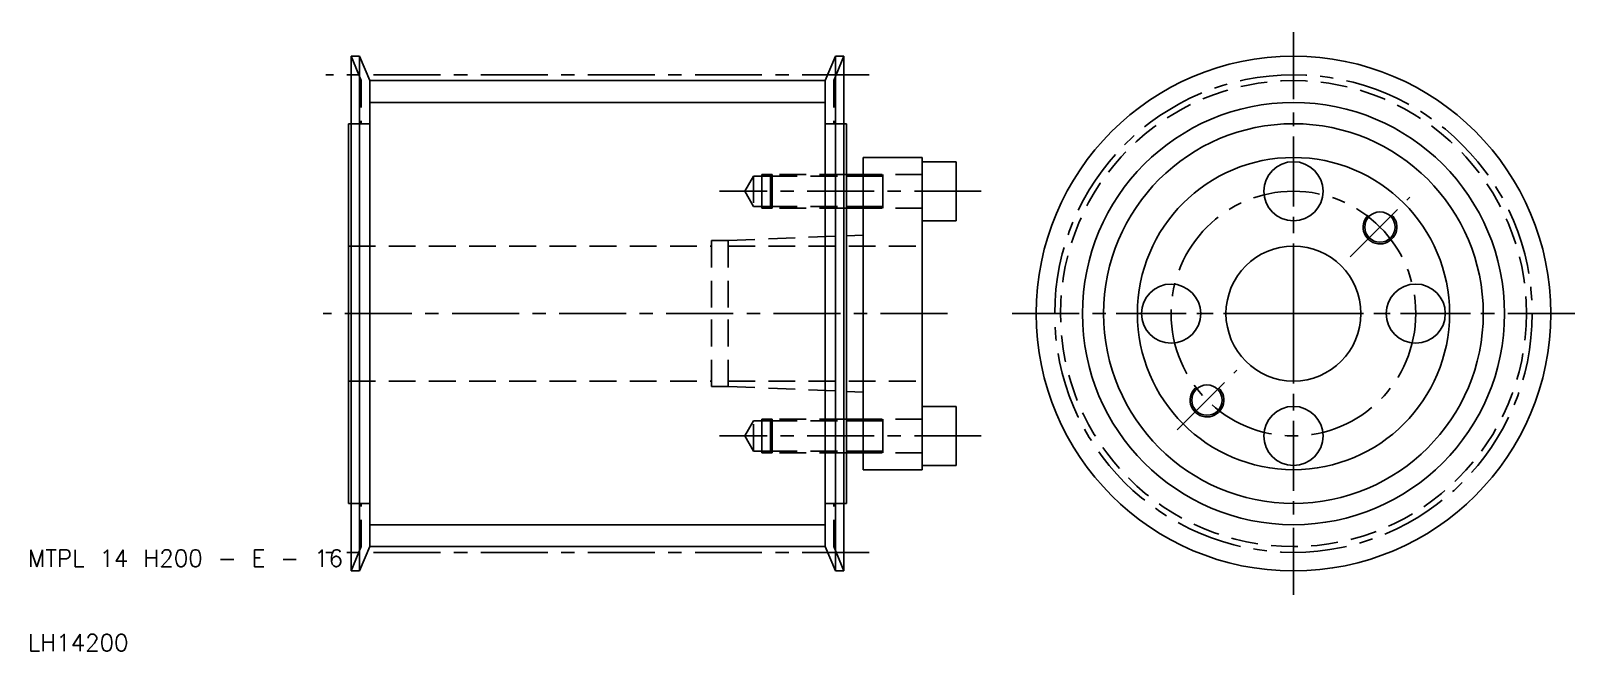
# Model space of a CAD drawing. Extents: x 10 to 194, y 10 to 83.
import ezdxf

# ---------------------------------------------------------------- set-up
doc = ezdxf.new("R2010")
doc.units = 0
doc.header["$LTSCALE"] = 0.25
doc.linetypes.add('CENTER', pattern=[50.8, 31.75, -6.35, 6.35, -6.35])
doc.linetypes.add('DASHED', pattern=[19.05, 12.7, -6.35])
doc.layers.get('0').update_dxf_attribs({"linetype": 'CONTINUOUS'})
doc.layers.add('CENTER', color=1, linetype='CENTER')
doc.styles.get("Standard").update_dxf_attribs({"font": 'txt.shx'})

msp = doc.modelspace()

# ---------------------------------------------------------------- linework, layer by layer
at = {"color": 3, "linetype": 'DASHED'}
for p, q in [((49.5, 77.61), (48.3, 80.5)), ((105.5, 77.61), (106.7, 80.5)), ((49.5, 77.61), (49.5, 72.5)), ((105.5, 77.61), (105.5, 72.5)), ((50.5, 72.5), (48.3, 72.5)), ((104.5, 72.5), (106.7, 72.5)), ((96, 66.3), (94.96077, 64.5)), ((98, 66.3), (96, 66.3)), ((96, 66.3), (96, 62.7)), ((98.2, 66.5), (97, 66.5)), ((97, 66.5), (97, 64.5)), ((98.2, 66.5), (98, 66.3)), ((98, 66.3), (107, 66.3)), ((98, 66.3), (98, 64.5)), ((107, 66.5), (98.2, 66.5)), ((98.2, 66.5), (98.2, 64.5)), ((116, 66.5), (109, 66.5)), ((109, 66.3), (111.333333, 66.3)), ((111.333333, 66.5), (111.333333, 64.5)), ((96, 62.7), (94.96077, 64.5)), ((97, 62.5), (97, 64.5)), ((98, 62.7), (98, 64.5)), ((98.2, 62.5), (98.2, 64.5)), ((111.333333, 62.5), (111.333333, 64.5)), ((98, 62.7), (96, 62.7)), ((98.2, 62.5), (97, 62.5)), ((98, 62.7), (107, 62.7)), ((98.2, 62.5), (98, 62.7)), ((107, 62.5), (98.2, 62.5)), ((109, 62.7), (111.333333, 62.7)), ((116, 62.5), (109, 62.5)), ((91, 58.65), (91, 50)), ((91, 58.65), (93, 58.65)), ((93, 58.65), (107, 59.21875)), ((93, 58.65), (93, 50)), ((48, 58), (91, 58)), ((93, 58), (116, 58)), ((91, 41.35), (91, 50)), ((93, 41.35), (93, 50)), ((48, 42), (91, 42)), ((91, 41.35), (93, 41.35)), ((93, 42), (116, 42)), ((93, 41.35), (107, 40.78125)), ((96, 37.3), (94.96077, 35.5)), ((96, 33.7), (96, 37.3)), ((98, 37.3), (96, 37.3)), ((98.2, 37.5), (97, 37.5)), ((97, 37.5), (97, 35.5)), ((98.2, 37.5), (98, 37.3)), ((98, 37.3), (107, 37.3)), ((98, 37.3), (98, 35.5)), ((107, 37.5), (98.2, 37.5)), ((98.2, 37.5), (98.2, 35.5)), ((116, 37.5), (109, 37.5)), ((109, 37.3), (111.333333, 37.3)), ((111.333333, 37.5), (111.333333, 35.5)), ((96, 33.7), (94.96077, 35.5)), ((97, 33.5), (97, 35.5)), ((98, 33.7), (98, 35.5)), ((98.2, 33.5), (98.2, 35.5)), ((111.333333, 33.5), (111.333333, 35.5)), ((98, 33.7), (96, 33.7)), ((98.2, 33.5), (97, 33.5)), ((98, 33.7), (107, 33.7)), ((98.2, 33.5), (98, 33.7)), ((107, 33.5), (98.2, 33.5)), ((109, 33.7), (111.333333, 33.7)), ((116, 33.5), (109, 33.5)), ((50.5, 27.5), (48.3, 27.5)), ((49.5, 22.39), (49.5, 27.5)), ((104.5, 27.5), (106.7, 27.5)), ((105.5, 22.39), (105.5, 27.5)), ((49.5, 22.39), (48.3, 19.5)), ((105.5, 22.39), (106.7, 19.5))]:
    msp.add_line(p, q, dxfattribs=at)
for p, q in [((48.3, 80.5), (48.3, 72.5)), ((49.3, 80.5), (48.3, 80.5)), ((49.3, 80.5), (49.3, 19.5)), ((50.5, 77.61), (49.3, 80.5)), ((104.5, 77.61), (105.7, 80.5)), ((105.7, 80.5), (105.7, 19.5)), ((105.7, 80.5), (106.7, 80.5)), ((106.7, 80.5), (106.7, 72.5)), ((104.5, 77.61), (50.5, 77.61)), ((50.5, 77.61), (50.5, 72.5)), ((104.5, 77.61), (104.5, 72.5)), ((48, 72.5), (48, 50)), ((48.3, 72.5), (48, 72.5)), ((48.3, 72.5), (48.3, 50)), ((50.5, 72.5), (50.5, 27.5)), ((104.5, 72.5), (104.5, 27.5)), ((106.7, 72.5), (106.7, 50)), ((106.7, 72.5), (107, 72.5)), ((107, 72.5), (107, 66.5)), ((109, 68.5), (116, 68.5)), ((109, 68.5), (109, 66.5)), ((116, 68.5), (116, 68)), ((116, 68), (116, 61)), ((116, 68), (120, 68)), ((120, 68), (120, 64.5)), ((109, 66.5), (107, 66.5)), ((107, 66.5), (107, 62.5)), ((109, 66.5), (109, 62.5)), ((120, 61), (120, 64.5)), ((107, 62.5), (107, 59.21875)), ((109, 62.5), (107, 62.5)), ((109, 62.5), (109, 59.3)), ((116, 61), (116, 50)), ((116, 61), (120, 61)), ((109, 59.3), (107, 59.21875)), ((107, 59.21875), (107, 50)), ((109, 59.3), (109, 50)), ((48, 27.5), (48, 50)), ((48.3, 27.5), (48.3, 50)), ((106.7, 27.5), (106.7, 50)), ((107, 40.78125), (107, 50)), ((109, 40.7), (109, 50)), ((116, 39), (116, 50)), ((107, 37.5), (107, 40.78125)), ((109, 40.7), (107, 40.78125)), ((109, 37.5), (109, 40.7)), ((116, 32), (116, 39)), ((116, 39), (120, 39)), ((120, 39), (120, 35.5)), ((109, 37.5), (107, 37.5)), ((107, 33.5), (107, 37.5)), ((109, 33.5), (109, 37.5)), ((120, 32), (120, 35.5)), ((107, 27.5), (107, 33.5)), ((109, 33.5), (107, 33.5)), ((109, 31.5), (109, 33.5)), ((109, 31.5), (116, 31.5)), ((116, 32), (120, 32)), ((116, 31.5), (116, 32)), ((48.3, 27.5), (48, 27.5)), ((48.3, 19.5), (48.3, 27.5)), ((50.5, 22.39), (50.5, 27.5)), ((104.5, 22.39), (104.5, 27.5)), ((106.7, 19.5), (106.7, 27.5)), ((106.7, 27.5), (107, 27.5)), ((50.5, 22.39), (49.3, 19.5)), ((104.5, 22.39), (50.5, 22.39)), ((104.5, 22.39), (105.7, 19.5)), ((49.3, 19.5), (48.3, 19.5)), ((105.7, 19.5), (106.7, 19.5))]:
    msp.add_line(p, q)
at = {"color": 3}
for p, q in [((104.5, 75.02), (50.5, 75.02)), ((109, 66.3), (107, 66.3)), ((109, 62.7), (107, 62.7)), ((109, 37.3), (107, 37.3)), ((109, 33.7), (107, 33.7)), ((104.5, 24.98), (50.5, 24.98))]:
    msp.add_line(p, q, dxfattribs=at)
for centre, radius in [((160, 50), 30.5), ((160, 50), 22.5), ((160, 50), 18.5), ((160, 50), 18.5), ((160, 64.5), 3.5), ((170.253048, 60.253048), 1.8), ((160, 50), 8), ((145.5, 50), 3.5), ((174.5, 50), 3.5), ((149.746952, 39.746952), 1.8), ((160, 35.5), 3.5)]:
    msp.add_circle(centre, radius)
at = {"color": 3, "linetype": 'DASHED'}
msp.add_circle((160, 50), 27.61, dxfattribs=at)
at = {"color": 3}
msp.add_circle((160, 50), 25.02, dxfattribs=at)
for centre in [(170.253048, 60.253048), (149.746952, 39.746952)]:
    msp.add_arc(centre, 2, 135, 47, dxfattribs=at)
at = {"layer": 'CENTER', "color": 1, "linetype": 'CENTER'}
for p, q in [((160, 50), (160, 83.5)), ((109.7, 78.3), (45.3, 78.3)), ((160, 71), (160, 58)), ((123, 64.5), (91.96077, 64.5)), ((166.717514, 56.717514), (173.788582, 63.788582)), ((119, 50), (45, 50)), ((160, 50), (126.5, 50)), ((139, 50), (152, 50)), ((160, 50), (193.5, 50)), ((160, 50), (160, 16.5)), ((181, 50), (168, 50)), ((146.211418, 36.211418), (153.282486, 43.282486)), ((160, 29), (160, 42)), ((123, 35.5), (91.96077, 35.5)), ((109.7, 21.7), (45.3, 21.7))]:
    msp.add_line(p, q, dxfattribs=at)
for radius in [28.3, 14.5]:
    msp.add_circle((160, 50), radius, dxfattribs=at)

# ---------------------------------------------------------------- texts
for s, p in [('MTPL 14 H200 - E - 16', (10, 20)), ('LH14200', (10, 10))]:
    msp.add_text(s, height=2).set_placement(p)

doc.saveas('drawing.dxf')
